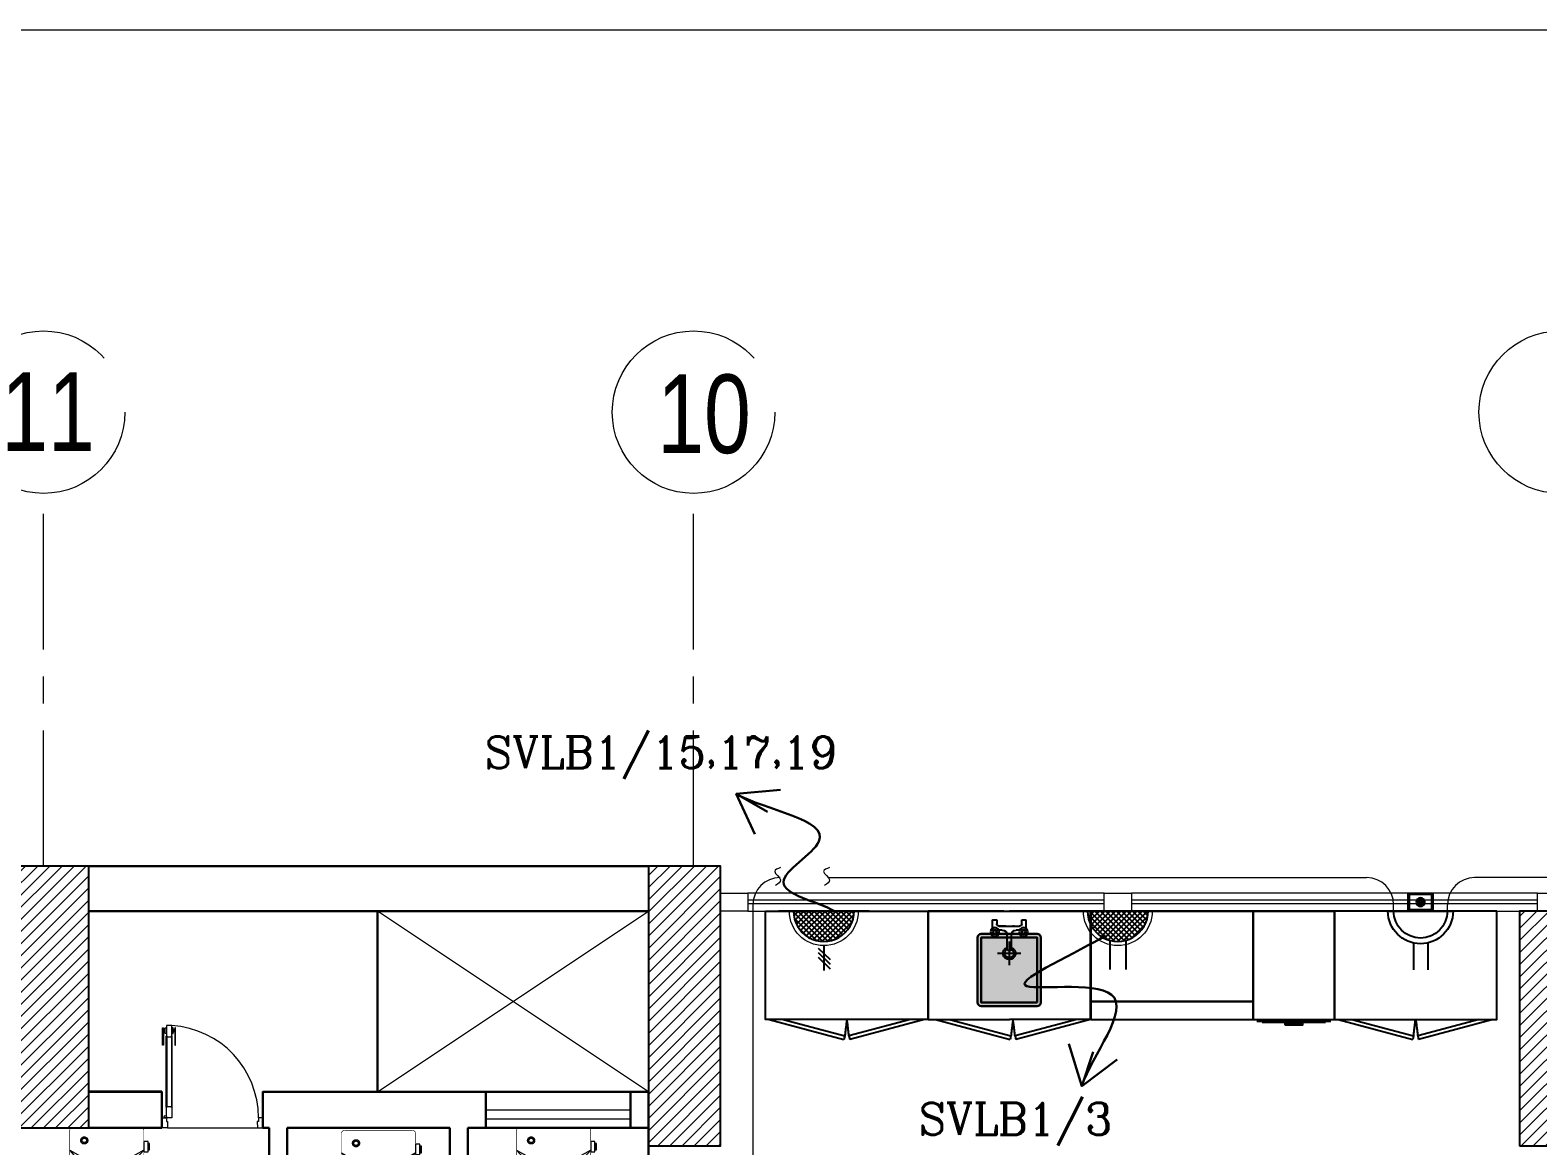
# Model space of a CAD drawing. Extents: x 1315 to 1416, y 473 to 837.
# Drawn here: x 1338.41 to 1346.76, y 599 to 605.18 of the extents above; entities that cross this region are included whole.
import ezdxf

# ---------------------------------------------------------------- set-up
doc = ezdxf.new("R2010")
doc.units = 0
doc.header["$MEASUREMENT"] = 0
for name, pattern in [('ACAD_ISO02W100', [15, 12, -3]), ('CENTERX2', [4, 2.5, -0.5, 0.5, -0.5]), ('DASHED', [19.05, 12.7, -6.35]), ('DASHED2', [0.375, 0.25, -0.125])]:
    doc.linetypes.add(name, pattern=pattern)
doc.layers.get('0').update_dxf_attribs({"color": 252, "linetype": 'CONTINUOUS', "lineweight": 30})
for name, color, linetype in [('-FUR', 252, 'CONTINUOUS'), ('E-SOCKETS', 6, 'CONTINUOUS'), ('POWER', 1, 'CONTINUOUS'), ('SAN', 252, 'CONTINUOUS'), ('WIRING', 4, 'CONTINUOUS')]:
    doc.layers.add(name, color=color, linetype=linetype)
for name, color, linetype, lineweight in [('axis', 252, 'CENTERX2', 5), ('Column', 252, 'CONTINUOUS', 25), ('DOOR', 252, 'CONTINUOUS', 9), ('elev', 252, 'CONTINUOUS', 9), ('Elevation', 252, 'CONTINUOUS', 18), ('Furn', 252, 'CONTINUOUS', 9), ('hatch', 252, 'CONTINUOUS', 9), ('txt in circle', 252, 'CONTINUOUS', 13), ('UG-BORDER', 20, 'CONTINUOUS', 80), ('Wall', 252, 'CONTINUOUS', 30), ('WINDOW', 252, 'CONTINUOUS', 5), ('WIRRING', 3, 'CONTINUOUS', 5)]:
    doc.layers.add(name, color=color, linetype=linetype, lineweight=lineweight)
doc.styles.add('ARIAL', font='arial.ttf')
doc.styles.add('E80', font='romanc.shx')
doc.styles.add('SOSA2', font='SOSA.shx', dxfattribs={"width": 0.8})
doc.dimstyles.new('DIM-100-IN', dxfattribs={"dimtxt": 0.22, "dimasz": 0.1, "dimexe": 0.15, "dimexo": 0.15, "dimgap": 0, "dimtad": 0, "dimrnd": 0.05, "dimzin": 1, "dimdsep": 46, "dimtxsty": 'ARIAL', "dimblk": 'DOT', "dimcen": 0.2, "dimclrd": 256, "dimclre": 256, "dimclrt": 23, "dimadec": 0, "dimazin": 0, "dimtfac": 1, "dimtmove": 2, "dimatfit": 2, "dimldrblk": 'OPEN90', "dimfxl": 0.15, "dimfxlon": 1, "dimtolj": 1, "dimtzin": 0, "dimlwe": -1, "dimarcsym": 0})
pattern_1 = [(45, (1560.84348, 263.17996), (-0.0336759605, 0.0336759605), [])]

# ---------------------------------------------------------------- blocks, each defined once
blk = doc.blocks.new('A$C5C187BFD')
at = {"layer": 'Furn'}
for points in [[(0.0335, 0.1794), (0.0584, 0.1794), (0.0584, 0.1897), (0.0335, 0.1897)], [(0.0384, 0.1897), (0.0541, 0.1897), (0.0541, 0.1934), (0.0384, 0.1934)]]:
    blk.add_lwpolyline(points, close=True, dxfattribs=at)
at = {"layer": 'Furn', "const_width": 0.0014}
for points in [[(0.0978, 0.09), (0.0978, 0.1719), (0.0887, 0.1794), (0.0074, 0.1794, 0.463455), (0.0007, 0.1715), (0.0007, 0.09)], [(0.0978, 0.1719), (0.2367, 0.1719, -0.40227), (0.3187, 0.09)], [(0.0978, 0.09), (0.0978, 0.0082), (0.0887, 0.0007), (0.0074, 0.0007, -0.463455), (0.0007, 0.0086), (0.0007, 0.09)], [(0.0978, 0.0082), (0.2367, 0.0082, 0.40227), (0.3187, 0.09)]]:
    blk.add_lwpolyline(points, format="xyb", dxfattribs=at)
at = {"layer": 'Furn'}
for points in [[(0.0887, 0.1491), (0.0547, 0.1794), (0.0887, 0.1188)], [(0.1962, 0.1139), (0.1962, 0.114)], [(0.0887, 0.031), (0.0547, 0.0007), (0.0887, 0.0613)], [(0.1962, 0.0662), (0.1962, 0.0661)]]:
    blk.add_lwpolyline(points, dxfattribs=at)
at = {"layer": 'Furn', "const_width": 0.0014}
for points in [[(0.0887, 0.1794), (0.0887, 0.09)], [(0.0887, 0.0007), (0.0887, 0.09)]]:
    blk.add_lwpolyline(points, dxfattribs=at)
at = {"layer": 'Furn'}
for points in [[(0.1933, 0.1658, 0.198896), (0.1382, 0.1363, 0.197766), (0.1352, 0.1272), (0.1352, 0.09)], [(0.1933, 0.1658), (0.2366, 0.1658, -0.402045), (0.3125, 0.0899)], [(0.1717, 0.09), (0.1717, 0.0991, -0.300542), (0.1858, 0.1136), (0.2044, 0.1136, -0.297055), (0.2185, 0.1002), (0.2185, 0.09)], [(0.1769, 0.09), (0.1769, 0.0987, -0.279178), (0.1895, 0.1136, -1.386683)], [(0.1933, 0.0143, -0.198896), (0.1382, 0.0438, -0.197766), (0.1352, 0.0529), (0.1352, 0.09)], [(0.1717, 0.09), (0.1717, 0.081, 0.300542), (0.1858, 0.0665), (0.2044, 0.0665, 0.297055), (0.2185, 0.0798), (0.2185, 0.09)], [(0.1769, 0.09), (0.1769, 0.0813, 0.279178), (0.1895, 0.0665, 1.386683)], [(0.1933, 0.0143), (0.2366, 0.0143, 0.402045), (0.3125, 0.0902)]]:
    blk.add_lwpolyline(points, format="xyb", dxfattribs=at)
blk.add_lwpolyline([(0.2, 0.0338), (0.2362, 0.0338, 1), (0.2362, 0.1462), (0.2, 0.1462, 1)], format="xyb", close=True, dxfattribs=at)
at = {"layer": 'Furn', "linetype": 'DASHED2'}
for centre, radius in [((0.1241, 0.1251), 0.00494), ((0.0312, 0.0358), 0.00853), ((0.0312, 0.0358), 0.00538), ((0.1241, 0.055), 0.00494)]:
    blk.add_circle(centre, radius, dxfattribs=at)
blk = doc.blocks.new('A$C11ED6BD5')
at = {"layer": 'axis', "color": 0, "ltscale": 0.3}
for p, q in [((-43.85, 22.2), (-43.85, 24.2638)), ((-40.25, 22.2), (-40.25, 24.2638))]:
    blk.add_line(p, q, dxfattribs=at)
at = {"layer": 'axis', "color": 0}
for centre in [(-43.85, 24.7138), (-40.25, 24.7138), (-35.45, 24.7138)]:
    blk.add_circle(centre, 0.45, dxfattribs=at)
at = {"layer": 'txt in circle', "color": 0, "ltscale": 0.01, "char_height": 0.43546, "attachment_point": 5, "style": 'SOSA2'}
for s, insert in [('11', (-43.825, 24.717)), ('10', (-40.1918, 24.7017))]:
    blk.add_mtext(s, dxfattribs=dict(at, insert=insert))
blk = doc.blocks.new('5')
at = {"layer": '-FUR', "linetype": 'ACAD_ISO02W100'}
for p, q in [((41999.7885, -66320.4478), (42000.6885, -66320.4478)), ((41999.8085, -66321.0478), (42000.2221, -66321.1587)), ((41999.8858, -66321.0478), (42000.2273, -66321.1393)), ((42000.5913, -66321.0478), (42000.2498, -66321.1393)), ((42000.6685, -66321.0478), (42000.255, -66321.1587)), ((42000.2273, -66321.1393), (42000.2221, -66321.1587)), ((42000.2498, -66321.1393), (42000.255, -66321.1587))]:
    blk.add_line(p, q, dxfattribs=at)
at = {"layer": '-FUR'}
blk.add_lwpolyline([(41999.7885, -66320.4478), (42000.6885, -66320.4478), (42000.6885, -66321.0478), (41999.7885, -66321.0478)], close=True, dxfattribs=at)
at = {"layer": '-FUR', "linetype": 'ACAD_ISO02W100'}
for centre, start, end in [((42001.7538, -66321.2808), 171.26112, 174.70691), ((41998.7233, -66321.2808), 5.29309, 8.73888)]:
    blk.add_arc(centre, 1.5331, start, end, dxfattribs=at)
blk = doc.blocks.new('YY5Y5')
at = {"layer": 'SAN', "color": 1}
for p, q in [((433.83, 542.04), (433.83, 538.56)), ((435.73, 542.41), (434.2, 542.41)), ((435.73, 540.55), (435.73, 542.41)), ((446.18, 539.55), (436.73, 539.55)), ((443.04, 539.55), (446.16, 539.55)), ((447.16, 542.41), (447.16, 540.55)), ((448.69, 542.41), (447.16, 542.41)), ((449.07, 538.56), (449.07, 542.04)), ((434.16, 537.56), (433.7, 538.02)), ((434.16, 536.15), (433.7, 535.69)), ((435.58, 537.56), (436.04, 538.02)), ((435.58, 536.15), (436.04, 535.69)), ((436.72, 537.65), (438.25, 537.65)), ((440.5, 535.4), (440.5, 528.74)), ((442.4, 528.74), (442.4, 535.4)), ((444.65, 537.65), (446.18, 537.65)), ((447.32, 537.56), (446.86, 538.02)), ((447.32, 536.15), (446.86, 535.69)), ((448.74, 537.56), (449.2, 538.02)), ((448.74, 536.15), (449.2, 535.69)), ((440.87, 528.36), (442.03, 528.36))]:
    blk.add_line(p, q, dxfattribs=at)
at = {"layer": 'SAN', "color": 1, "linetype": 'Continuous'}
blk.add_line((439.23, 539.55), (439.86, 539.55), dxfattribs=at)
at = {"layer": 'SAN', "color": 2, "linetype": 'DASHED'}
for points in [[(441.45, 532.42), (441.45, 521.63)], [(436.06, 527.03), (446.84, 527.03)]]:
    blk.add_lwpolyline(points, dxfattribs=at)
at = {"layer": 'SAN', "color": 1}
for centre, radius in [((434.87, 536.85), 2), ((448.03, 536.85), 2), ((434.87, 536.85), 1), ((434.87, 536.85), 0.8), ((448.03, 536.85), 1), ((448.03, 536.85), 0.8)]:
    blk.add_circle(centre, radius, dxfattribs=at)
for centre, radius, start, end in [((434.2, 542.04), 0.375, 90, 180), ((436.73, 540.55), 1, 180, 270), ((446.16, 540.55), 1, 270, 0), ((448.69, 542.04), 0.375, 0, 90), ((438.25, 535.4), 2.25, 0, 90), ((444.65, 535.4), 2.25, 90, 180), ((441.45, 527.03), 2.86, 109.43194, 70.56806), ((441.45, 527.03), 2.08, 117.27647, 62.72353), ((440.87, 528.74), 0.375, 180, 270), ((442.03, 528.74), 0.375, 270, 360)]:
    blk.add_arc(centre, radius, start, end, dxfattribs=at)
blk = doc.blocks.new('fd')
at = {"layer": '-FUR'}
h = blk.add_hatch(color=254, dxfattribs=at)
h.paths.add_polyline_path([(1322.6636, 576.6994), (1322.3536, 576.6994), (1322.3536, 577.0594), (1322.6636, 577.0594)], flags=16)
edge = h.paths.add_edge_path()
edge.add_line((1322.6636, 576.6794), (1322.3536, 576.6794))
edge.add_arc((1322.3536, 576.6994), 0.02, 180, 270, ccw=False)
edge.add_line((1322.3336, 576.6994), (1322.3336, 577.0594))
edge.add_arc((1322.3536, 577.0594), 0.02, 90, 180, ccw=False)
edge.add_line((1322.3536, 577.0794), (1322.6636, 577.0794))
edge.add_arc((1322.6636, 577.0594), 0.02, 0, 90, ccw=False)
edge.add_line((1322.6836, 577.0594), (1322.6836, 576.6994))
edge.add_arc((1322.6636, 576.6994), 0.02, -90, 0, ccw=False)
blk.add_hatch(color=253, dxfattribs=at).paths.add_polyline_path([(1322.6636, 577.0594), (1322.6636, 576.6994), (1322.3536, 576.6994), (1322.3536, 577.0594)])
h = blk.add_hatch(color=251, dxfattribs=at)
h.paths.add_polyline_path([(1322.6337, 577.0294), (1322.6636, 577.0594), (1322.6636, 576.6994), (1322.6336, 576.7294)])
h.paths.add_polyline_path([(1322.6336, 576.7294), (1322.6636, 576.6994), (1322.3536, 576.6994), (1322.3836, 576.7294)])
h = blk.add_hatch(color=252, dxfattribs=at)
h.paths.add_polyline_path([(1322.3836, 577.0294), (1322.3536, 577.0594), (1322.6636, 577.0594), (1322.6337, 577.0294)])
h.paths.add_polyline_path([(1322.3836, 576.7294), (1322.3536, 576.6994), (1322.3536, 577.0594), (1322.3836, 577.0294)])
for p, q in [((1322.4784, 577.2056), (1322.0597, 577.2056)), ((1322.4784, 577.2056), (1322.9597, 577.2056)), ((1322.0597, 576.6056), (1322.5097, 576.6056)), ((1322.9597, 576.6056), (1322.5097, 576.6056))]:
    blk.add_line(p, q, dxfattribs=at)
at = {"layer": '-FUR', "linetype": 'ACAD_ISO02W100'}
for p, q in [((1322.0597, 577.2056), (1322.5097, 577.2056)), ((1322.9597, 577.2056), (1322.5097, 577.2056)), ((1322.0997, 576.6056), (1322.5133, 576.4948)), ((1322.177, 576.6056), (1322.5185, 576.5141)), ((1322.8824, 576.6056), (1322.541, 576.5141)), ((1322.9597, 576.6056), (1322.5462, 576.4948)), ((1322.5185, 576.5141), (1322.5133, 576.4948)), ((1322.541, 576.5141), (1322.5462, 576.4948))]:
    blk.add_line(p, q, dxfattribs=at)
for centre, start, end in [((1324.045, 576.3727), 171.26112, 174.70691), ((1321.0144, 576.3727), 5.29309, 8.73888)]:
    blk.add_arc(centre, 1.5331, start, end, dxfattribs=at)
for p, q in [((1322.0597, 577.2056), (1322.0597, 576.6056)), ((1322.9597, 577.2056), (1322.9597, 576.6056))]:
    blk.add_line(p, q)
blk.add_lwpolyline([(1322.6636, 576.6794), (1322.3536, 576.6794, -0.414214), (1322.3336, 576.6994), (1322.3336, 577.0594, -0.414214), (1322.3536, 577.0794), (1322.6636, 577.0794, -0.414214), (1322.6836, 577.0594), (1322.6836, 576.6994, -0.414214)], format="xyb", close=True)
blk.add_lwpolyline([(1322.6636, 576.6794), (1322.3536, 576.6794, -0.414214), (1322.3336, 576.6994), (1322.3336, 577.0594, -0.414214), (1322.3536, 577.0794), (1322.6636, 577.0794, -0.414214), (1322.6836, 577.0594), (1322.6836, 576.6994, -0.414214)], format="xyb", close=True)
blk.add_lwpolyline([(1322.6636, 576.6994), (1322.3536, 576.6994), (1322.3536, 577.0594), (1322.6636, 577.0594)], close=True)
at = {"extrusion": (0, 0, -1), "xscale": 0.0121000000000322, "yscale": 0.0121000000000322, "zscale": -0.0121}
blk.add_blockref('YY5Y5', (-1327.8502, 570.5947), dxfattribs=at)
blk = doc.blocks.new('juy')
blk.add_line((1322.9597, 577.2056), (1322.9597, 576.6056))
blk.add_blockref('fd', (0, 0))
blk = doc.blocks.new('ba7es')
at = {"layer": '-FUR', "linetype": 'ACAD_ISO02W100'}
blk.add_line((1323.8895, 576.6578), (1322.9895, 576.6578), dxfattribs=at)
for p, q in [((1323.8895, 577.2578), (1322.9895, 577.2578)), ((1322.9895, 577.2578), (1322.9895, 576.6578)), ((1323.8895, 576.6578), (1323.8895, 577.2578)), ((1322.9895, 576.6578), (1322.9895, 576.7578)), ((1322.9895, 576.7578), (1323.8895, 576.7578))]:
    blk.add_line(p, q)
blk = doc.blocks.new('3')
at = {"layer": '-FUR', "linetype": 'ACAD_ISO02W100'}
blk.add_line((41990.0194, -66320.4802), (41990.4694, -66320.4802), dxfattribs=at)
at = {"layer": '-FUR'}
for p, q in [((41990.0394, -66321.0902), (41990.4494, -66321.0902)), ((41990.0694, -66321.0952), (41990.4194, -66321.0952))]:
    blk.add_line(p, q, dxfattribs=at)
blk.add_lwpolyline([(41990.0194, -66321.0802), (41990.4694, -66321.0802), (41990.4694, -66320.4802), (41990.0194, -66320.4802)], close=True, dxfattribs=at)
at = {"layer": '-FUR', "color": 1}
blk.add_lwpolyline([(41990.1944, -66321.1102), (41990.2944, -66321.1102), (41990.2944, -66321.1002), (41990.1944, -66321.1002)], close=True, dxfattribs=at)
blk = doc.blocks.new('LAB 2')
h = blk.add_hatch(color=251)
h.set_gradient(color1=(255, 191, 127), color2=(255, 181, 107), one_color=1, tint=0.71)
h.paths.add_polyline_path([(993.6017, 445.0029), (993.2917, 445.0029), (993.2917, 444.6429), (993.6017, 444.6429)], flags=0)
edge = h.paths.add_edge_path(flags=17)
edge.add_line((993.6017, 445.0229), (993.2917, 445.0229))
edge.add_arc((993.2917, 445.0029), 0.02, 90, 180)
edge.add_line((993.2717, 445.0029), (993.2717, 444.6429))
edge.add_arc((993.2917, 444.6429), 0.02, 180, 270)
edge.add_line((993.2917, 444.6229), (993.6017, 444.6229))
edge.add_arc((993.6017, 444.6429), 0.02, 270, 360)
edge.add_line((993.6217, 444.6429), (993.6217, 445.0029))
edge.add_arc((993.6017, 445.0029), 0.02, 360, 450)
edge = h.paths.add_edge_path(flags=0)
edge.add_line((993.4352, 444.7099), (993.4352, 444.6293))
edge = h.paths.add_edge_path(flags=0)
edge.add_line((993.4582, 444.6293), (993.4582, 444.7099))
edge = h.paths.add_edge_path(flags=0)
edge.add_line((993.4467, 444.6653), (993.4467, 444.7959))
edge = h.paths.add_edge_path(flags=0)
edge.add_line((993.5119, 444.7306), (993.3814, 444.7306))
edge = h.paths.add_edge_path(flags=0)
edge.add_arc((993.4467, 444.7306), 0.0346, -70.56806, 250.56806, ccw=False)
edge = h.paths.add_edge_path(flags=0)
edge.add_arc((993.4467, 444.7306), 0.0251, -62.72353, 242.72353, ccw=False)
edge = h.paths.add_edge_path(flags=0)
edge.add_arc((993.4397, 444.7099), 0.00454, 90, 180, ccw=False)
edge = h.paths.add_edge_path(flags=0)
edge.add_arc((993.4537, 444.7099), 0.00454, 0, 90, ccw=False)
edge = h.paths.add_edge_path(flags=0)
edge.add_line((993.4537, 444.7145), (993.4397, 444.7145))
edge = h.paths.add_edge_path(flags=16)
edge.add_arc((993.367, 444.6117), 0.0121, 0, 360, ccw=False)
edge = h.paths.add_edge_path(flags=16)
edge.add_line((993.5177, 444.6203), (993.5122, 444.6258))
edge = h.paths.add_edge_path(flags=16)
edge.add_line((993.5349, 444.6203), (993.5404, 444.6258))
edge = h.paths.add_edge_path(flags=16)
edge.add_line((993.3585, 444.6203), (993.3529, 444.6258))
edge = h.paths.add_edge_path(flags=16)
edge.add_line((993.3756, 444.6203), (993.3812, 444.6258))
h = blk.add_hatch(color=251)
h.set_gradient(color1=(255, 191, 127), color2=(255, 181, 107), one_color=1, tint=0.71)
edge = h.paths.add_edge_path(flags=17)
edge.add_line((993.6017, 445.0229), (993.2917, 445.0229))
edge.add_arc((993.2917, 445.0029), 0.02, 90, 180)
edge.add_line((993.2717, 445.0029), (993.2717, 444.6429))
edge.add_arc((993.2917, 444.6429), 0.02, 180, 270)
edge.add_line((993.2917, 444.6229), (993.6017, 444.6229))
edge.add_arc((993.6017, 444.6429), 0.02, 270, 360)
edge.add_line((993.6217, 444.6429), (993.6217, 445.0029))
edge.add_arc((993.6017, 445.0029), 0.02, 360, 450)
h.paths.add_polyline_path([(993.6017, 445.0029), (993.2917, 445.0029), (993.2917, 444.6429), (993.6017, 444.6429)], flags=0)
edge = h.paths.add_edge_path(flags=0)
edge.add_line((993.4352, 444.7099), (993.4352, 444.6293))
edge = h.paths.add_edge_path(flags=0)
edge.add_line((993.4582, 444.6293), (993.4582, 444.7099))
edge = h.paths.add_edge_path(flags=0)
edge.add_line((993.4467, 444.6653), (993.4467, 444.7959))
edge = h.paths.add_edge_path(flags=0)
edge.add_line((993.5119, 444.7306), (993.3814, 444.7306))
edge = h.paths.add_edge_path(flags=0)
edge.add_arc((993.4467, 444.7306), 0.0346, -70.56806, 250.56806, ccw=False)
edge = h.paths.add_edge_path(flags=0)
edge.add_arc((993.4467, 444.7306), 0.0251, -62.72353, 242.72353, ccw=False)
edge = h.paths.add_edge_path(flags=0)
edge.add_arc((993.4397, 444.7099), 0.00454, 90, 180, ccw=False)
edge = h.paths.add_edge_path(flags=0)
edge.add_arc((993.4537, 444.7099), 0.00454, 0, 90, ccw=False)
edge = h.paths.add_edge_path(flags=0)
edge.add_line((993.4537, 444.7145), (993.4397, 444.7145))
edge = h.paths.add_edge_path(flags=16)
edge.add_arc((993.367, 444.6117), 0.0121, 0, 360, ccw=False)
edge = h.paths.add_edge_path(flags=16)
edge.add_line((993.5177, 444.6203), (993.5122, 444.6258))
edge = h.paths.add_edge_path(flags=16)
edge.add_line((993.5349, 444.6203), (993.5404, 444.6258))
edge = h.paths.add_edge_path(flags=16)
edge.add_line((993.3585, 444.6203), (993.3529, 444.6258))
edge = h.paths.add_edge_path(flags=16)
edge.add_line((993.3756, 444.6203), (993.3812, 444.6258))
h = blk.add_hatch(color=251)
h.set_gradient(color1=(255, 191, 127), color2=(255, 181, 107), one_color=1, tint=0.71)
edge = h.paths.add_edge_path(flags=16)
edge.add_line((993.6017, 445.0229), (993.2917, 445.0229))
edge.add_arc((993.2917, 445.0029), 0.02, 90, 180)
edge.add_line((993.2717, 445.0029), (993.2717, 444.6429))
edge.add_arc((993.2917, 444.6429), 0.02, 180, 270)
edge.add_line((993.2917, 444.6229), (993.6017, 444.6229))
edge.add_arc((993.6017, 444.6429), 0.02, 270, 360)
edge.add_line((993.6217, 444.6429), (993.6217, 445.0029))
edge.add_arc((993.6017, 445.0029), 0.02, 360, 450)
edge = h.paths.add_edge_path()
edge.add_arc((993.367, 444.6117), 0.0242, 0, 360, ccw=False)
edge = h.paths.add_edge_path(flags=16)
edge.add_arc((993.367, 444.6117), 0.0121, 0, 360, ccw=False)
edge = h.paths.add_edge_path(flags=16)
edge.add_arc((993.367, 444.6117), 0.00968, 0, 360, ccw=False)
edge = h.paths.add_edge_path(flags=16)
edge.add_line((993.3585, 444.6203), (993.3529, 444.6258))
edge = h.paths.add_edge_path(flags=16)
edge.add_line((993.3585, 444.6032), (993.3529, 444.5976))
edge = h.paths.add_edge_path(flags=16)
edge.add_line((993.3756, 444.6203), (993.3812, 444.6258))
edge = h.paths.add_edge_path(flags=16)
edge.add_line((993.3756, 444.6032), (993.3812, 444.5976))
h = blk.add_hatch(color=251)
h.set_gradient(color1=(255, 191, 127), color2=(255, 181, 107), one_color=1, tint=0.71)
edge = h.paths.add_edge_path(flags=16)
edge.add_line((993.6017, 445.0229), (993.2917, 445.0229))
edge.add_arc((993.2917, 445.0029), 0.02, 90, 180)
edge.add_line((993.2717, 445.0029), (993.2717, 444.6429))
edge.add_arc((993.2917, 444.6429), 0.02, 180, 270)
edge.add_line((993.2917, 444.6229), (993.6017, 444.6229))
edge.add_arc((993.6017, 444.6429), 0.02, 270, 360)
edge.add_line((993.6217, 444.6429), (993.6217, 445.0029))
edge.add_arc((993.6017, 445.0029), 0.02, 360, 450)
edge = h.paths.add_edge_path()
edge.add_arc((993.5263, 444.6117), 0.0242, 0, 360, ccw=False)
edge = h.paths.add_edge_path(flags=16)
edge.add_arc((993.5263, 444.6117), 0.0121, 0, 360, ccw=False)
edge = h.paths.add_edge_path(flags=16)
edge.add_arc((993.5263, 444.6117), 0.00968, 0, 360, ccw=False)
edge = h.paths.add_edge_path(flags=16)
edge.add_line((993.5177, 444.6203), (993.5122, 444.6258))
edge = h.paths.add_edge_path(flags=16)
edge.add_line((993.5177, 444.6032), (993.5122, 444.5976))
edge = h.paths.add_edge_path(flags=16)
edge.add_line((993.5349, 444.6203), (993.5404, 444.6258))
edge = h.paths.add_edge_path(flags=16)
edge.add_line((993.5349, 444.6032), (993.5404, 444.5976))
h = blk.add_hatch(color=251)
h.set_gradient(color1=(255, 191, 127), color2=(255, 181, 107), one_color=1, tint=0.71)
edge = h.paths.add_edge_path(flags=16)
edge.add_line((993.6017, 445.0229), (993.2917, 445.0229))
edge.add_arc((993.2917, 445.0029), 0.02, 90, 180)
edge.add_line((993.2717, 445.0029), (993.2717, 444.6429))
edge.add_arc((993.2917, 444.6429), 0.02, 180, 270)
edge.add_line((993.2917, 444.6229), (993.6017, 444.6229))
edge.add_arc((993.6017, 444.6429), 0.02, 270, 360)
edge.add_line((993.6217, 444.6429), (993.6217, 445.0029))
edge.add_arc((993.6017, 445.0029), 0.02, 360, 450)
edge = h.paths.add_edge_path(flags=0)
edge.add_line((993.4352, 444.7099), (993.4352, 444.6293))
edge = h.paths.add_edge_path()
edge.add_arc((993.4079, 444.6293), 0.0272, 270, 360, ccw=False)
h = blk.add_hatch(color=251)
h.set_gradient(color1=(255, 191, 127), color2=(255, 181, 107), one_color=1, tint=0.71)
edge = h.paths.add_edge_path(flags=16)
edge.add_line((993.6017, 445.0229), (993.2917, 445.0229))
edge.add_arc((993.2917, 445.0029), 0.02, 90, 180)
edge.add_line((993.2717, 445.0029), (993.2717, 444.6429))
edge.add_arc((993.2917, 444.6429), 0.02, 180, 270)
edge.add_line((993.2917, 444.6229), (993.6017, 444.6229))
edge.add_arc((993.6017, 444.6429), 0.02, 270, 360)
edge.add_line((993.6217, 444.6429), (993.6217, 445.0029))
edge.add_arc((993.6017, 445.0029), 0.02, 360, 450)
edge = h.paths.add_edge_path(flags=0)
edge.add_line((993.4582, 444.6293), (993.4582, 444.7099))
edge = h.paths.add_edge_path()
edge.add_arc((993.4854, 444.6293), 0.0272, 180, 270, ccw=False)
h = blk.add_hatch(color=251)
h.set_gradient(color1=(255, 191, 127), color2=(255, 181, 107), one_color=1, tint=0.71)
edge = h.paths.add_edge_path(flags=16)
edge.add_line((993.6017, 445.0229), (993.2917, 445.0229))
edge.add_arc((993.2917, 445.0029), 0.02, 90, 180)
edge.add_line((993.2717, 445.0029), (993.2717, 444.6429))
edge.add_arc((993.2917, 444.6429), 0.02, 180, 270)
edge.add_line((993.2917, 444.6229), (993.6017, 444.6229))
edge.add_arc((993.6017, 444.6429), 0.02, 270, 360)
edge.add_line((993.6217, 444.6429), (993.6217, 445.0029))
edge.add_arc((993.6017, 445.0029), 0.02, 360, 450)
h.paths.add_polyline_path([(993.6017, 445.0029), (993.2917, 445.0029), (993.2917, 444.6429), (993.6017, 444.6429)], flags=0)
edge = h.paths.add_edge_path(flags=17)
edge.add_line((993.6017, 445.0229), (993.2917, 445.0229))
edge.add_arc((993.2917, 445.0029), 0.02, 90, 180)
edge.add_line((993.2717, 445.0029), (993.2717, 444.6429))
edge.add_arc((993.2917, 444.6429), 0.02, 180, 270)
edge.add_line((993.2917, 444.6229), (993.6017, 444.6229))
edge.add_arc((993.6017, 444.6429), 0.02, 270, 360)
edge.add_line((993.6217, 444.6429), (993.6217, 445.0029))
edge.add_arc((993.6017, 445.0029), 0.02, 360, 450)
edge = h.paths.add_edge_path(flags=0)
edge.add_line((993.4352, 444.7099), (993.4352, 444.6293))
edge = h.paths.add_edge_path(flags=0)
edge.add_line((993.4582, 444.6293), (993.4582, 444.7099))
edge = h.paths.add_edge_path(flags=0)
edge.add_line((993.4467, 444.6653), (993.4467, 444.7959))
edge = h.paths.add_edge_path(flags=0)
edge.add_line((993.5119, 444.7306), (993.3814, 444.7306))
edge = h.paths.add_edge_path(flags=0)
edge.add_arc((993.4467, 444.7306), 0.0346, -70.56806, 250.56806, ccw=False)
edge = h.paths.add_edge_path(flags=0)
edge.add_arc((993.4467, 444.7306), 0.0251, -62.72353, 242.72353, ccw=False)
edge = h.paths.add_edge_path(flags=0)
edge.add_arc((993.4397, 444.7099), 0.00454, 90, 180, ccw=False)
edge = h.paths.add_edge_path(flags=0)
edge.add_arc((993.4537, 444.7099), 0.00454, 0, 90, ccw=False)
edge = h.paths.add_edge_path(flags=0)
edge.add_line((993.4537, 444.7145), (993.4397, 444.7145))
edge = h.paths.add_edge_path(flags=16)
edge.add_arc((993.5263, 444.6117), 0.0121, 0, 360, ccw=False)
edge = h.paths.add_edge_path(flags=16)
edge.add_arc((993.367, 444.6117), 0.0121, 0, 360, ccw=False)
edge = h.paths.add_edge_path(flags=16)
edge.add_line((993.5177, 444.6203), (993.5122, 444.6258))
edge = h.paths.add_edge_path(flags=16)
edge.add_line((993.5349, 444.6203), (993.5404, 444.6258))
edge = h.paths.add_edge_path(flags=16)
edge.add_line((993.3585, 444.6203), (993.3529, 444.6258))
edge = h.paths.add_edge_path(flags=16)
edge.add_line((993.3756, 444.6203), (993.3812, 444.6258))
at = {"color": 251, "xscale": -1, "rotation": 180}
blk.add_blockref('juy', (-329.062, 1021.7024), dxfattribs=at)
at = {"color": 251, "rotation": 179.999999999975}
blk.add_blockref('ba7es', (2317.7873, 1021.7546), dxfattribs=at)
at = {"layer": 'Wall', "color": 251, "lineweight": 20, "xscale": -1, "rotation": 180}
for name, p in [('5', (-41007.6908, -65875.9511)), ('3', (-40995.2217, -65875.9834))]:
    blk.add_blockref(name, p, dxfattribs=at)
at = {"layer": 'Wall', "color": 251, "lineweight": 20, "rotation": 179.999999999975}
blk.add_blockref('5', (42995.9363, -65875.9511), dxfattribs=at)
blk = doc.blocks.new('INDUSTRIAL SOCKET 3PH')
at = {"layer": 'POWER', "ltscale": 0.05}
h = blk.add_hatch(dxfattribs=at)
h.set_pattern_fill('ANSI37', color=213, scale=0.00022374, style=0)
h.set_pattern_definition([(225, (63.929094, -429.509574), (-0.0148320304, 0.0148320304), []), (135, (63.929094, -429.509574), (0.0148320304, 0.0148320304), [])])
edge = h.paths.add_edge_path()
edge.add_line((52.9429, -117.9395), (52.9429, -118.2751))
edge.add_ellipse((52.9429, -118.1073), major_axis=(0, 0.1678), ratio=1, start_angle=0.00923, end_angle=180.00923, ccw=False)
at = {"color": 7}
blk.add_arc((52.9429, -118.1073), 0.1907, 90, 270, dxfattribs=at)
at = {"layer": 'POWER', "color": 6}
for p, q in [((52.9429, -117.8556), (52.9429, -118.359)), ((52.6876, -118.1383), (52.6233, -118.0719)), ((52.7131, -118.1384), (52.6488, -118.072)), ((52.7386, -118.1384), (52.6743, -118.0721)), ((52.7521, -118.1073), (52.6136, -118.107))]:
    blk.add_line(p, q, dxfattribs=at)
at = {"layer": 'POWER', "color": 6, "extrusion": (0, 0, -1)}
blk.add_ellipse((52.9429, -118.1073), major_axis=(0, 0.1678), ratio=1, start_param=3.141431, end_param=6.283024, dxfattribs=at)
blk = doc.blocks.new('DOUBLEX POWER SOCKET')
at = {"layer": 'POWER', "ltscale": 0.05}
h = blk.add_hatch(dxfattribs=at)
h.set_pattern_fill('ANSI37', color=213, scale=0.000177778, angle=-90, style=0)
h.set_pattern_definition([(135, (-134.804893, -140.661473), (0.0117851071, 0.0117851071), []), (45, (-134.804893, -140.661473), (0.0117851071, -0.0117851071), [])])
edge = h.paths.add_edge_path()
edge.add_line((112.7598, -131.9321), (112.4931, -131.9321))
edge.add_ellipse((112.6264, -131.9321), major_axis=(0.1333, 0), ratio=1, start_angle=0.00923, end_angle=180.00923, ccw=False)
at = {"color": 7}
blk.add_arc((112.6264, -131.9321), 0.1515, 0, 180, dxfattribs=at)
at = {"layer": 'POWER', "color": 6}
for p, q in [((112.5918, -131.8033), (112.5918, -131.6747)), ((112.6611, -131.8033), (112.6611, -131.6747)), ((112.8264, -131.9321), (112.4264, -131.9321))]:
    blk.add_line(p, q, dxfattribs=at)
at = {"layer": 'POWER', "color": 6, "extrusion": (0, 0, -1)}
blk.add_ellipse((112.6264, -131.9321), major_axis=(0.1333, 0), ratio=1, start_param=3.141431, end_param=6.283024, dxfattribs=at)
blk = doc.blocks.new('DOPLEX SOCKET WP')
at = {"layer": 'E-SOCKETS'}
blk.add_hatch(color=2, dxfattribs=at).paths.add_polyline_path([(48.2533, -124.2906, -1), (48.301, -124.2906, -1)])
at = {"layer": 'E-SOCKETS', "color": 2}
for p, q in [((48.2373, -124.0647), (48.2373, -123.9156)), ((48.3173, -124.0647), (48.3173, -123.9156)), ((48.0968, -124.2406), (48.4575, -124.2406)), ((48.1027, -124.2406), (48.4515, -124.2406))]:
    blk.add_line(p, q, dxfattribs=at)
for points in [[(48.3454, -124.2406), (48.2089, -124.2406), (48.2089, -124.3406), (48.3454, -124.3406)], [(48.3388, -124.2471), (48.2154, -124.2471), (48.2154, -124.3341), (48.3388, -124.3341)]]:
    blk.add_lwpolyline(points, close=True, dxfattribs=at)
blk.add_circle((48.2771, -124.2906), 0.0239, dxfattribs=at)
at = {"layer": 'E-SOCKETS', "color": 7, "linetype": 'DASHED'}
blk.add_arc((48.2771, -124.2406), 0.1804, 0, 180, dxfattribs=at)
at = {"layer": 'E-SOCKETS', "color": 2}
blk.add_arc((48.2771, -124.2406), 0.1491, 0, 180, dxfattribs=at)
blk = doc.blocks.new('_Dot')
at = {"color": 0, "linetype": 'ByBlock', "lineweight": -2}
blk.add_line((-0.5, 0), (-1, 0), dxfattribs=at)
at = {"color": 0, "linetype": 'ByBlock', "const_width": 0.5}
blk.add_lwpolyline([(-0.25, 0, 1), (0.25, 0, 1)], format="xyb", close=True, dxfattribs=at)

msp = doc.modelspace()

# ---------------------------------------------------------------- hatches: boundary and pattern name
at = {"layer": 'hatch'}
h = msp.add_hatch(dxfattribs=at)
h.set_pattern_fill('ANSI31', color=256, scale=0.015, style=0)
h.set_pattern_definition(pattern_1)
h.paths.add_polyline_path([(1338.2863, 599.102), (1338.7363, 599.102), (1338.7363, 600.552), (1338.2863, 600.552)])
h = msp.add_hatch(dxfattribs=at)
h.set_pattern_fill('ANSI31', color=256, scale=0.015, style=0)
h.set_pattern_definition(pattern_1)
h.paths.add_polyline_path([(1341.8363, 599.002), (1342.2363, 599.002), (1342.2363, 600.552), (1341.8363, 600.552)])
h = msp.add_hatch(dxfattribs=at)
h.set_pattern_fill('ANSI31', color=256, scale=0.015, style=0)
h.set_pattern_definition(pattern_1)
h.paths.add_polyline_path([(1346.6613, 599.002), (1347.1113, 599.002), (1347.1113, 600.302), (1346.6613, 600.302)])

# ---------------------------------------------------------------- linework, layer by layer
at = {"layer": 'Column'}
for points in [[(1338.2863, 599.102), (1338.7363, 599.102), (1338.7363, 600.552), (1338.2863, 600.552)], [(1338.2863, 599.102), (1338.7363, 599.102), (1338.7363, 600.552), (1338.2863, 600.552)], [(1341.8363, 599.002), (1342.2363, 599.002), (1342.2363, 600.552), (1341.8363, 600.552)], [(1341.8363, 599.002), (1342.2363, 599.002), (1342.2363, 600.552), (1341.8363, 600.552)], [(1346.6613, 599.002), (1347.1113, 599.002), (1347.1113, 600.302), (1346.6613, 600.302)]]:
    msp.add_lwpolyline(points, close=True, dxfattribs=at)
at = {"layer": 'DOOR'}
for p, q in [((1339.166, 599.2171), (1339.166, 599.6091)), ((1339.1688, 599.6091), (1339.1688, 599.2171)), ((1339.1949, 599.6091), (1339.1949, 599.2171)), ((1339.1977, 599.2171), (1339.1977, 599.6091)), ((1339.1725, 599.102), (1339.6703, 599.102))]:
    msp.add_line(p, q, dxfattribs=at)
for points in [[(1339.1688, 599.6122), (1339.1688, 599.606), (1339.1949, 599.606), (1339.1949, 599.6122), (1339.1974, 599.6122), (1339.1974, 599.6682), (1339.1974, 599.6682), (1339.1663, 599.6682), (1339.1663, 599.6122)], [(1339.1504, 599.5592), (1339.1459, 599.5592), (1339.1459, 599.6557), (1339.1504, 599.6557)], [(1339.157, 599.6458), (1339.1534, 599.6458), (1339.1534, 599.6344), (1339.157, 599.6344)], [(1339.2067, 599.6458), (1339.2103, 599.6458), (1339.2103, 599.6344), (1339.2067, 599.6344)], [(1339.2133, 599.5592), (1339.2178, 599.5592), (1339.2178, 599.6557), (1339.2133, 599.6557)], [(1339.1688, 599.214), (1339.1688, 599.2202), (1339.1949, 599.2202), (1339.1949, 599.214), (1339.1974, 599.214), (1339.1974, 599.158), (1339.1974, 599.158), (1339.1663, 599.158), (1339.1663, 599.214)], [(1339.1414, 599.102), (1339.1414, 599.158), (1339.1663, 599.158), (1339.1663, 599.1368), (1339.1725, 599.1368), (1339.1725, 599.102)], [(1339.7014, 599.102), (1339.7014, 599.158), (1339.6765, 599.158), (1339.6765, 599.1368), (1339.6702, 599.1368), (1339.6703, 599.102)]]:
    msp.add_lwpolyline(points, close=True, dxfattribs=at)
for points in [[(1339.1504, 599.6456, -1), (1339.1534, 599.6456), (1339.1534, 599.6456), (1339.1534, 599.6346), (1339.1534, 599.6346, -1), (1339.1504, 599.6346), (1339.1504, 599.6346)], [(1339.1688, 599.6063), (1339.1688, 599.6063, -1), (1339.1688, 599.6119)], [(1339.1949, 599.6063), (1339.1949, 599.6063, 1), (1339.1949, 599.6119)], [(1339.2133, 599.6456, 1), (1339.2103, 599.6456), (1339.2103, 599.6456), (1339.2103, 599.6346), (1339.2103, 599.6346, 1), (1339.2133, 599.6346), (1339.2133, 599.6346)], [(1339.1688, 599.2199), (1339.1688, 599.2199, 1), (1339.1688, 599.2144)], [(1339.1949, 599.2199), (1339.1949, 599.2199, -1), (1339.1949, 599.2144)]]:
    msp.add_lwpolyline(points, format="xyb", close=True, dxfattribs=at)
for points in [[(1339.1601, 599.6304), (1339.157, 599.6304), (1339.157, 599.6498), (1339.1601, 599.6498)], [(1339.1663, 599.6246), (1339.1601, 599.6246), (1339.1601, 599.6557), (1339.1663, 599.6557)], [(1339.1974, 599.6246), (1339.2036, 599.6246), (1339.2036, 599.6557), (1339.1974, 599.6557)], [(1339.2036, 599.6304), (1339.2067, 599.6304), (1339.2067, 599.6498), (1339.2036, 599.6498)]]:
    msp.add_lwpolyline(points, dxfattribs=at)
msp.add_circle((1339.1601, 599.1642), 0.00622, dxfattribs=at)
msp.add_arc((1339.1653, 599.158), 0.5112, 360, 86.39768, dxfattribs=at)
at = {"layer": 'elev', "linetype": 'Continuous'}
for points in [[(1342.2363, 600.402), (1342.3863, 600.402), (1342.3863, 600.302), (1342.2363, 600.302)], [(1344.3613, 600.402), (1344.5113, 600.402), (1344.5113, 600.302), (1344.3613, 600.302)], [(1346.7613, 600.402), (1346.9113, 600.402), (1346.9113, 600.302), (1346.7613, 600.302)]]:
    msp.add_lwpolyline(points, close=True, dxfattribs=at)
at = {"layer": 'Elevation'}
msp.add_line((1340.9364, 599.302), (1341.7364, 599.302), dxfattribs=at)
at = {"layer": 'hatch'}
for p, q in [((1340.3364, 599.3021), (1341.8363, 600.302)), ((1341.8363, 599.302), (1340.3364, 600.302))]:
    msp.add_line(p, q, dxfattribs=at)
at = {"layer": 'UG-BORDER', "color": 14, "lineweight": 20}
msp.add_line((1394.7925, 605.1818), (1315.7801, 605.1818), dxfattribs=at)
at = {"layer": 'Wall', "linetype": 'Continuous'}
for p, q in [((1341.8363, 600.552), (1338.7363, 600.552)), ((1338.7363, 600.302), (1341.8363, 600.302)), ((1340.3364, 599.3021), (1340.3364, 600.302)), ((1339.1414, 599.3025), (1338.7363, 599.3026)), ((1338.7363, 599.302), (1339.1414, 599.302)), ((1339.1414, 599.102), (1339.1414, 599.3025)), ((1339.7014, 599.102), (1339.7014, 599.3024)), ((1339.7014, 599.302), (1341.8363, 599.302)), ((1340.9364, 599.302), (1340.9364, 599.102)), ((1340.9364, 599.302), (1340.9364, 599.102)), ((1341.7364, 599.302), (1341.7364, 599.102)), ((1339.1414, 599.102), (1338.7363, 599.102)), ((1339.7364, 599.102), (1339.7014, 599.102)), ((1339.7364, 597.502), (1339.7364, 599.102)), ((1339.8364, 597.502), (1339.8364, 599.102)), ((1340.7364, 599.102), (1339.8364, 599.102)), ((1340.7364, 597.502), (1340.7364, 599.102)), ((1340.8364, 597.502), (1340.8364, 599.102)), ((1341.8364, 599.102), (1340.8364, 599.102)), ((1341.8364, 597.502), (1341.8364, 599.102))]:
    msp.add_line(p, q, dxfattribs=at)
msp.add_lwpolyline([(1341.8363, 597.702), (1341.8363, 599.302), (1340.8863, 599.302)], dxfattribs=at)
at = {"layer": 'WINDOW', "linetype": 'Continuous'}
for p, q in [((1344.3613, 600.402), (1342.3863, 600.402)), ((1344.3613, 600.362), (1342.3863, 600.362)), ((1344.3613, 600.342), (1342.3863, 600.342)), ((1346.7613, 600.402), (1344.5113, 600.402)), ((1346.7613, 600.362), (1344.5113, 600.362)), ((1346.7613, 600.342), (1344.5113, 600.342)), ((1342.3863, 600.302), (1346.6613, 600.302))]:
    msp.add_line(p, q, dxfattribs=at)
at = {"layer": 'WINDOW'}
for p, q in [((1340.9364, 599.202), (1341.7364, 599.202)), ((1340.9364, 599.152), (1341.7364, 599.152)), ((1340.9364, 599.102), (1341.7364, 599.102))]:
    msp.add_line(p, q, dxfattribs=at)
at = {"layer": 'WIRRING', "color": 3}
for p, q in [((1342.8331, 600.4878), (1345.8139, 600.4878)), ((1347.3687, 600.4878), (1346.4121, 600.4878)), ((1345.9639, 600.302), (1345.9639, 600.3378)), ((1346.2621, 600.302), (1346.2621, 600.3378))]:
    msp.add_line(p, q, dxfattribs=at)
at = {"layer": 'WIRRING', "linetype": 'Continuous'}
msp.add_line((1342.4155, 600.3378), (1342.4155, 598.207), dxfattribs=at)
at = {"layer": 'WIRRING', "color": 3}
for centre, start, end in [((1342.5655, 600.3378), 90, 180), ((1345.8139, 600.3378), 0, 90), ((1346.4121, 600.3378), 90, 180)]:
    msp.add_arc(centre, 0.15, start, end, dxfattribs=at)
for points in [[(1342.5687, 600.5437), (1342.5358, 600.5218), (1342.5686, 600.4751), (1342.5406, 600.4434)], [(1342.8397, 600.5437), (1342.8069, 600.5218), (1342.8397, 600.4751), (1342.8116, 600.4434)]]:
    msp.add_spline(points, degree=3, dxfattribs=at)

# ---------------------------------------------------------------- block references
at = {"color": 3, "xscale": -1, "rotation": 180}
msp.add_blockref('LAB 2', (350.3881, 1044.7988), dxfattribs=at)
at = {"layer": 'axis'}
msp.add_blockref('A$C11ED6BD5', (1382.3363, 578.352), dxfattribs=at)
at = {"layer": 'Furn', "xscale": 2.296550155765288, "yscale": 2.296550155765288, "zscale": 2.296550155765288, "rotation": 270}
for p in [(1338.6296, 599.1036), (1340.1348, 599.0883), (1341.1046, 599.1036)]:
    msp.add_blockref('A$C5C187BFD', p, dxfattribs=at)
at = {"layer": 'WIRRING', "linetype": 'Continuous', "xscale": -1}
for name, p, rotation in [('DOPLEX SOCKET WP', (1297.8358, 476.0614), 180), ('INDUSTRIAL SOCKET 3PH', (1460.9151, 547.3592), 270)]:
    msp.add_blockref(name, p, dxfattribs=dict(at, rotation=rotation))
at = {"layer": 'WIRRING', "linetype": 'Continuous', "xscale": -1.258540144319567, "yscale": 1.258540144319567, "zscale": 1.25854014431959, "rotation": 180}
msp.add_blockref('DOUBLEX POWER SOCKET', (1202.6914, 434.2602), dxfattribs=at)

# ---------------------------------------------------------------- texts
at = {"layer": 'WIRING', "color": 7, "style": 'E80'}
for s, p in [('SVLB1/15,17,19', (1340.9297, 601.0932, -162.9789)), ('SVLB1/3', (1343.3329, 599.0631, -162.9789))]:
    msp.add_text(s, height=0.1764, dxfattribs=at).set_placement(p)

# ---------------------------------------------------------------- leaders
at = {"layer": 'WIRRING', "color": 6, "linetype": 'ByBlock', "path_type": 1}
for points in [[(1342.3233, 600.951), (1342.7809, 600.6879), (1342.5837, 600.463), (1342.8675, 600.302)], [(1344.2369, 599.3335), (1344.4016, 599.8391), (1343.9223, 599.8921), (1344.3687, 600.1671)]]:
    msp.add_leader(points, dimstyle='DIM-100-IN', override={"dimasz": 0.2, "dimgap": 0.1, "dimtad": 0, "dimfxl": 1.25, "dimfxlon": 1}, dxfattribs=at)

doc.saveas('drawing.dxf')
